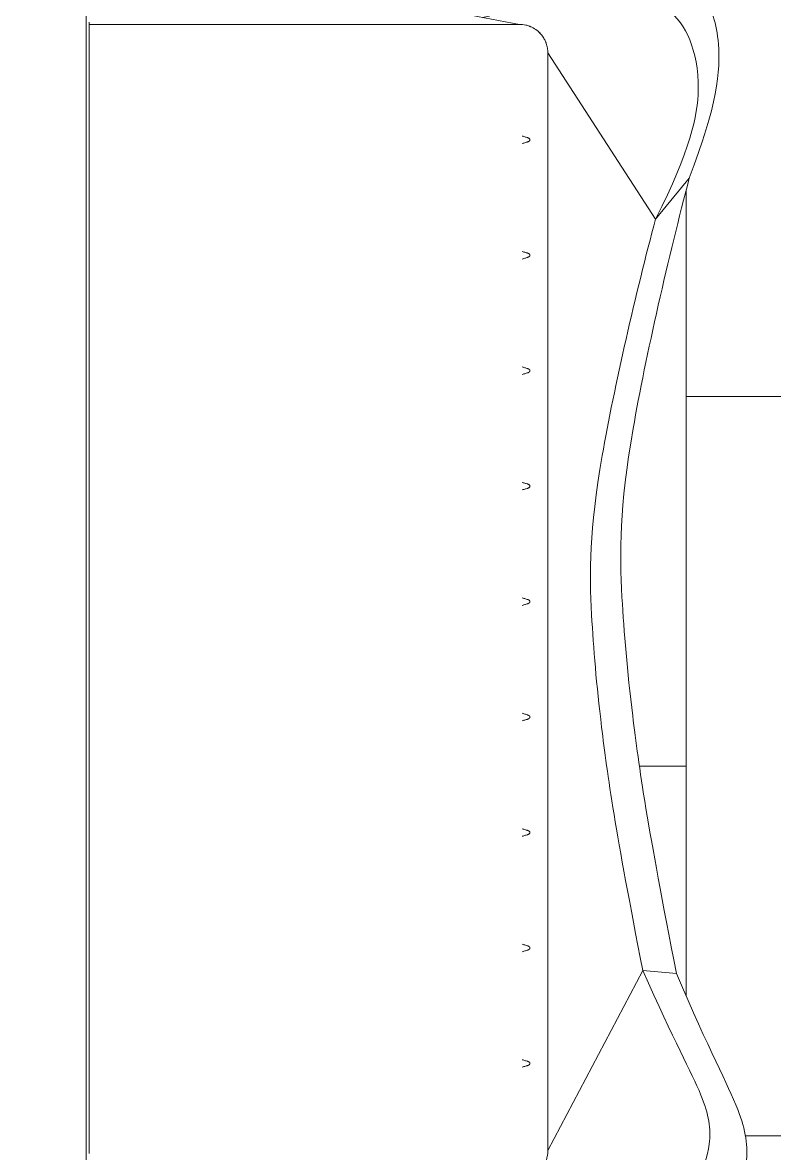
# Model space of a CAD drawing. Header units: millimetres. Extents: x -11245 to 24889, y -43080 to -3800.
# Drawn here: x 5208 to 6531, y -11230 to -9242 of the extents above; entities that cross this region are included whole.
import ezdxf

# ---------------------------------------------------------------- set-up
doc = ezdxf.new("R2010")
doc.units = ezdxf.units.MM
doc.layers.add('A-FLOR-PATT', color=8, linetype='Continuous', lineweight=18)
doc.layers.add('I-FURN', color=30, linetype='Continuous', lineweight=9)

# ---------------------------------------------------------------- blocks, each defined once
blk = doc.blocks.new('Colcha com Camadas 1 - King-4360120-PONTOS HIDRÁULICOS TÉRREO')
at = {"layer": 'I-FURN', "color": 254}
for p, q in [((-1040.8, 147.2), (-970, 147.2)), ((-970, 147.2), (970, 147.2)), ((-970, 141.8), (970, 141.8)), ((970, 147.2), (1040.9, 147.2)), ((1015, 141.9), (1015, -615.2)), ((1015, -615.2), (1015, 141.9)), ((1035.6, -504.6), (1015, -615.2)), ((965, -665.2), (-965, -665.2)), ((-648.5, -832.3), (-965, -665.2)), ((-965, -665.2), (965, -665.2)), ((672.7, -854.6), (965, -665.2)), ((-653.7, -891.5), (-648.5, -832.3)), ((744.7, -914.1), (672.7, -854.6))]:
    blk.add_line(p, q, dxfattribs=at)
at = {"layer": 'I-FURN', "color": 254, "flags": 128}
for points in [[(-970.4, 141.8), (-970, 141.8)], [(970, 141.8), (972.5, 141.8), (975.1, 141.8), (977.6, 141.8), (980.2, 141.8), (982.7, 141.8), (985.2, 141.8), (987.6, 141.8), (990.1, 141.8), (992.5, 141.8), (994.8, 141.8), (997.2, 141.8), (999.4, 141.8), (1001.7, 141.8), (1003.9, 141.8), (1006, 141.8), (1008.1, 141.8), (1010.1, 141.8), (1012, 141.8), (1013.9, 141.8), (1015.7, 141.8), (1017.5, 141.8), (1019.1, 141.8)], [(1015.9, -610.3), (1015.9, -610.2), (1016, -609.9)]]:
    blk.add_lwpolyline(points, dxfattribs=at)
at = {"layer": 'I-FURN', "color": 254}
for start, end in [(337.5, 339.2939), (313.2506, 317.8125), (290.3949, 292.5)]:
    blk.add_arc((965, -615.2), 50, start, end, dxfattribs=at)
for points, knots in [([(-1081, -442), (-1065.4, -532.6), (-1078.9, -681.2), (-1093.2, -720.1), (-1093.5, -781.3), (-1068.6, -875.5), (-1024.4, -928.6), (-948.7, -956.4), (-870.6, -942.9), (-773.8, -887.5), (-648.5, -832.3)], [0, 0, 0, 0, 0.263346, 0.497957, 0.684377, 0.896493, 1.1267, 1.339984, 1.592873, 1.898256, 1.898256, 1.898256, 1.898256]), ([(-648.5, -832.3), (-773.8, -887.5), (-870.6, -942.9), (-948.7, -956.4), (-1024.4, -928.6), (-1068.6, -875.5), (-1093.5, -781.3), (-1093.2, -720.1), (-1078.9, -681.2), (-1065.4, -532.6), (-1081, -442)], [-1.898256, -1.898256, -1.898256, -1.898256, -1.592873, -1.339984, -1.1267, -0.896493, -0.684377, -0.497957, -0.263346, 0, 0, 0, 0]), ([(-653.7, -891.5), (-790.5, -949.6), (-896.5, -1008.3), (-981.5, -1021.8), (-1063.2, -990.5), (-1110.4, -932.2), (-1136.1, -829.5), (-1134.9, -763.1), (-1118.8, -721.1), (-1101.9, -559.9), (-1117.5, -461.3)], [-1.898256, -1.898256, -1.898256, -1.898256, -1.592873, -1.339984, -1.1267, -0.896493, -0.684377, -0.497957, -0.263346, 0, 0, 0, 0]), ([(1070.6, -525.7), (1059.4, -560.4), (1074.2, -593.6), (1122.2, -679.8), (1153.2, -735.6), (1145.6, -809.7), (1118.6, -904.3), (1070.2, -943.6), (981.6, -974.2), (872.6, -963), (744.7, -914.1)], [-1.767994, -1.767994, -1.767994, -1.767994, -1.611682, -1.430398, -1.214366, -0.998617, -0.784287, -0.552321, -0.310167, 0, 0, 0, 0]), ([(672.7, -854.6), (794.1, -916.3), (900.7, -938.8), (991.5, -917.8), (1043.5, -884), (1080, -793.2), (1095.3, -720.8), (1070.5, -662.4), (1038.6, -587.4), (1028, -558.5), (1026.9, -550.4)], [0, 0, 0, 0, 0.310167, 0.552321, 0.784287, 0.998617, 1.214366, 1.430398, 1.611682, 1.674035, 1.674035, 1.674035, 1.674035]), ([(1026.9, -550.4), (1028, -558.5), (1038.6, -587.4), (1070.5, -662.4), (1095.3, -720.8), (1080, -793.2), (1043.5, -884), (991.5, -917.8), (900.7, -938.8), (794.1, -916.3), (672.7, -854.6)], [-1.674035, -1.674035, -1.674035, -1.674035, -1.611682, -1.430398, -1.214366, -0.998617, -0.784287, -0.552321, -0.310167, 0, 0, 0, 0]), ([(1015, -615.2), (1015, -619), (1014.3, -625.1), (1012.6, -630.9), (1011.7, -633.1)], [0, 0, 0, 0, 0.1428571, 0.2326856, 0.2326856, 0.2326856, 0.2326856]), ([(-808, -628.8), (-808.1, -629.2), (-808.3, -629.9), (-808.6, -630.6), (-808.8, -630.9), (-808.9, -631.1), (-809, -631.2), (-809.1, -631.4), (-809.2, -631.6), (-809.4, -631.9), (-809.7, -632.4), (-810.2, -632.9), (-810.6, -633.2), (-810.9, -633.4), (-811.4, -633.5), (-812, -633.6), (-812.5, -633.5), (-813, -633.4), (-813.4, -633.3), (-813.8, -633), (-814.2, -632.5), (-814.6, -632), (-814.8, -631.6), (-814.9, -631.4), (-815, -631.3), (-815.1, -631.1), (-815.2, -630.9), (-815.4, -630.6), (-815.7, -629.9), (-815.9, -629.2), (-816, -628.8)], [0, 0, 0, 0, 0.1, 0.15, 0.175, 0.1875, 0.2, 0.2125, 0.225, 0.25, 0.3, 0.35, 0.4, 0.425, 0.45, 0.5, 0.55, 0.575, 0.6, 0.65, 0.7, 0.75, 0.775, 0.7875, 0.8, 0.8125, 0.825, 0.85, 0.9, 1, 1, 1, 1]), ([(-605, -628.8), (-605.1, -629.2), (-605.3, -629.9), (-605.6, -630.6), (-605.8, -630.9), (-605.9, -631.1), (-606, -631.2), (-606.1, -631.4), (-606.2, -631.6), (-606.4, -631.9), (-606.7, -632.4), (-607.2, -632.9), (-607.6, -633.2), (-607.9, -633.4), (-608.4, -633.5), (-609, -633.6), (-609.5, -633.5), (-610, -633.4), (-610.4, -633.3), (-610.8, -633), (-611.2, -632.5), (-611.6, -632), (-611.8, -631.6), (-611.9, -631.4), (-612, -631.3), (-612.1, -631.1), (-612.2, -630.9), (-612.4, -630.6), (-612.7, -629.9), (-612.9, -629.2), (-613, -628.8)], [0, 0, 0, 0, 0.1, 0.15, 0.175, 0.1875, 0.2, 0.2125, 0.225, 0.25, 0.3, 0.35, 0.4, 0.425, 0.45, 0.5, 0.55, 0.575, 0.6, 0.65, 0.7, 0.75, 0.775, 0.7875, 0.8, 0.8125, 0.825, 0.85, 0.9, 1, 1, 1, 1]), ([(-402, -628.8), (-402.1, -629.2), (-402.3, -629.9), (-402.6, -630.6), (-402.8, -630.9), (-402.9, -631.1), (-403, -631.2), (-403.1, -631.4), (-403.2, -631.6), (-403.4, -631.9), (-403.7, -632.4), (-404.2, -632.9), (-404.6, -633.2), (-404.9, -633.4), (-405.4, -633.5), (-406, -633.6), (-406.5, -633.5), (-407, -633.4), (-407.4, -633.3), (-407.8, -633), (-408.2, -632.5), (-408.6, -632), (-408.8, -631.6), (-408.9, -631.4), (-409, -631.3), (-409.1, -631.1), (-409.2, -630.9), (-409.4, -630.6), (-409.7, -629.9), (-409.9, -629.2), (-410, -628.8)], [0, 0, 0, 0, 0.1, 0.15, 0.175, 0.1875, 0.2, 0.2125, 0.225, 0.25, 0.3, 0.35, 0.4, 0.425, 0.45, 0.5, 0.55, 0.575, 0.6, 0.65, 0.7, 0.75, 0.775, 0.7875, 0.8, 0.8125, 0.825, 0.85, 0.9, 1, 1, 1, 1]), ([(-199, -628.8), (-199.1, -629.2), (-199.3, -629.9), (-199.6, -630.6), (-199.8, -630.9), (-199.9, -631.1), (-200, -631.2), (-200.1, -631.4), (-200.2, -631.6), (-200.4, -631.9), (-200.7, -632.4), (-201.2, -632.9), (-201.6, -633.2), (-201.9, -633.4), (-202.4, -633.5), (-203, -633.6), (-203.5, -633.5), (-204, -633.4), (-204.4, -633.3), (-204.8, -633), (-205.2, -632.5), (-205.6, -632), (-205.8, -631.6), (-205.9, -631.4), (-206, -631.3), (-206.1, -631.1), (-206.2, -630.9), (-206.4, -630.6), (-206.7, -629.9), (-206.9, -629.2), (-207, -628.8)], [0, 0, 0, 0, 0.1, 0.15, 0.175, 0.1875, 0.2, 0.2125, 0.225, 0.25, 0.3, 0.35, 0.4, 0.425, 0.45, 0.5, 0.55, 0.575, 0.6, 0.65, 0.7, 0.75, 0.775, 0.7875, 0.8, 0.8125, 0.825, 0.85, 0.9, 1, 1, 1, 1]), ([(4, -628.8), (3.9, -629.2), (3.7, -629.9), (3.4, -630.6), (3.2, -630.9), (3.1, -631.1), (3, -631.2), (2.9, -631.4), (2.8, -631.6), (2.6, -631.9), (2.3, -632.4), (1.8, -632.9), (1.4, -633.2), (1.1, -633.4), (0.6, -633.5), (0, -633.6), (-0.5, -633.5), (-1, -633.4), (-1.4, -633.3), (-1.8, -633), (-2.2, -632.5), (-2.6, -632), (-2.8, -631.6), (-2.9, -631.4), (-3, -631.3), (-3.1, -631.1), (-3.2, -630.9), (-3.4, -630.6), (-3.7, -629.9), (-3.9, -629.2), (-4, -628.8)], [0, 0, 0, 0, 0.1, 0.15, 0.175, 0.1875, 0.2, 0.2125, 0.225, 0.25, 0.3, 0.35, 0.4, 0.425, 0.45, 0.5, 0.55, 0.575, 0.6, 0.65, 0.7, 0.75, 0.775, 0.7875, 0.8, 0.8125, 0.825, 0.85, 0.9, 1, 1, 1, 1]), ([(207, -628.8), (206.9, -629.2), (206.7, -629.9), (206.4, -630.6), (206.2, -630.9), (206.1, -631.1), (206, -631.2), (205.9, -631.4), (205.8, -631.6), (205.6, -631.9), (205.3, -632.4), (204.8, -632.9), (204.4, -633.2), (204.1, -633.4), (203.6, -633.5), (203, -633.6), (202.5, -633.5), (202, -633.4), (201.6, -633.3), (201.2, -633), (200.8, -632.5), (200.4, -632), (200.2, -631.6), (200.1, -631.4), (200, -631.3), (199.9, -631.1), (199.8, -630.9), (199.6, -630.6), (199.3, -629.9), (199.1, -629.2), (199, -628.8)], [0, 0, 0, 0, 0.1, 0.15, 0.175, 0.1875, 0.2, 0.2125, 0.225, 0.25, 0.3, 0.35, 0.4, 0.425, 0.45, 0.5, 0.55, 0.575, 0.6, 0.65, 0.7, 0.75, 0.775, 0.7875, 0.8, 0.8125, 0.825, 0.85, 0.9, 1, 1, 1, 1]), ([(410, -628.8), (409.9, -629.2), (409.7, -629.9), (409.4, -630.6), (409.2, -630.9), (409.1, -631.1), (409, -631.2), (408.9, -631.4), (408.8, -631.6), (408.6, -631.9), (408.3, -632.4), (407.8, -632.9), (407.4, -633.2), (407.1, -633.4), (406.6, -633.5), (406, -633.6), (405.5, -633.5), (405, -633.4), (404.6, -633.3), (404.2, -633), (403.8, -632.5), (403.4, -632), (403.2, -631.6), (403.1, -631.4), (403, -631.3), (402.9, -631.1), (402.8, -630.9), (402.6, -630.6), (402.3, -629.9), (402.1, -629.2), (402, -628.8)], [0, 0, 0, 0, 0.1, 0.15, 0.175, 0.1875, 0.2, 0.2125, 0.225, 0.25, 0.3, 0.35, 0.4, 0.425, 0.45, 0.5, 0.55, 0.575, 0.6, 0.65, 0.7, 0.75, 0.775, 0.7875, 0.8, 0.8125, 0.825, 0.85, 0.9, 1, 1, 1, 1]), ([(613, -628.8), (612.9, -629.2), (612.7, -629.9), (612.4, -630.6), (612.2, -630.9), (612.1, -631.1), (612, -631.2), (611.9, -631.4), (611.8, -631.6), (611.6, -631.9), (611.3, -632.4), (610.8, -632.9), (610.4, -633.2), (610.1, -633.4), (609.6, -633.5), (609, -633.6), (608.5, -633.5), (608, -633.4), (607.6, -633.3), (607.2, -633), (606.8, -632.5), (606.4, -632), (606.2, -631.6), (606.1, -631.4), (606, -631.3), (605.9, -631.1), (605.8, -630.9), (605.6, -630.6), (605.3, -629.9), (605.1, -629.2), (605, -628.8)], [0, 0, 0, 0, 0.1, 0.15, 0.175, 0.1875, 0.2, 0.2125, 0.225, 0.25, 0.3, 0.35, 0.4, 0.425, 0.45, 0.5, 0.55, 0.575, 0.6, 0.65, 0.7, 0.75, 0.775, 0.7875, 0.8, 0.8125, 0.825, 0.85, 0.9, 1, 1, 1, 1]), ([(816, -628.8), (815.9, -629.2), (815.7, -629.9), (815.4, -630.6), (815.2, -630.9), (815.1, -631.1), (815, -631.2), (814.9, -631.4), (814.8, -631.6), (814.6, -631.9), (814.3, -632.4), (813.8, -632.9), (813.4, -633.2), (813.1, -633.4), (812.6, -633.5), (812, -633.6), (811.5, -633.5), (811, -633.4), (810.6, -633.3), (810.2, -633), (809.8, -632.5), (809.4, -632), (809.2, -631.6), (809.1, -631.4), (809, -631.3), (808.9, -631.1), (808.8, -630.9), (808.6, -630.6), (808.3, -629.9), (808.1, -629.2), (808, -628.8)], [0, 0, 0, 0, 0.1, 0.15, 0.175, 0.1875, 0.2, 0.2125, 0.225, 0.25, 0.3, 0.35, 0.4, 0.425, 0.45, 0.5, 0.55, 0.575, 0.6, 0.65, 0.7, 0.75, 0.775, 0.7875, 0.8, 0.8125, 0.825, 0.85, 0.9, 1, 1, 1, 1]), ([(1011.7, -633.3), (1011.2, -634.5), (1009.2, -639.2), (1004.4, -646.7), (997.1, -654), (989.7, -658.9), (985.2, -661.1), (983, -661.9)], [0.2347355, 0.2347355, 0.2347355, 0.2347355, 0.2857143, 0.4285714, 0.5714286, 0.6785714, 0.7650835, 0.7650835, 0.7650835, 0.7650835]), ([(-965, -665.2), (-968.8, -665.2), (-974.6, -664.6), (-980.3, -662.9), (-982.3, -662.2)], [0, 0, 0, 0, 0.1428571, 0.2245225, 0.2245225, 0.2245225, 0.2245225]), ([(982.7, -662), (982.3, -662.2), (980.6, -662.8), (977.5, -663.7), (972.1, -664.9), (967.9, -665.2), (965, -665.2)], [0.7694813, 0.7694813, 0.7694813, 0.7694813, 0.7857143, 0.8392857, 0.8928571, 1, 1, 1, 1]), ([(-648.5, -832.3), (-404.5, -784.2), (-212.9, -756.7), (-2.2, -738.3), (187.2, -737.8), (545.1, -820.7), (672.7, -854.6)], [0, 0, 0, 0, 0.618673, 1.181257, 1.908282, 2.560117, 2.560117, 2.560117, 2.560117]), ([(672.7, -854.6), (545.1, -820.7), (187.2, -737.8), (-2.2, -738.3), (-212.9, -756.7), (-404.5, -784.2), (-648.5, -832.3)], [-2.560117, -2.560117, -2.560117, -2.560117, -1.908282, -1.181257, -0.618673, 0, 0, 0, 0]), ([(744.7, -914.1), (609.6, -878.4), (230.8, -790.8), (30.3, -791.5), (-192.7, -811.2), (-395.5, -840.4), (-653.7, -891.5)], [-2.560117, -2.560117, -2.560117, -2.560117, -1.908282, -1.181257, -0.618673, 0, 0, 0, 0])]:
    blk.add_open_spline(points, degree=3, knots=knots, dxfattribs=at)
for points in [[(-816, -628.8), (-816.3, -627.8), (-816.8, -625.9), (-817.7, -623.1), (-818.3, -621.2), (-818.6, -620.2)], [(-805.4, -620.2), (-805.7, -621.2), (-806.3, -623.1), (-807.2, -625.9), (-807.7, -627.8), (-808, -628.8)], [(-613, -628.8), (-613.3, -627.8), (-613.8, -625.9), (-614.7, -623.1), (-615.3, -621.2), (-615.6, -620.2)], [(-602.4, -620.2), (-602.7, -621.2), (-603.3, -623.1), (-604.2, -625.9), (-604.7, -627.8), (-605, -628.8)], [(-410, -628.8), (-410.3, -627.8), (-410.8, -625.9), (-411.7, -623.1), (-412.3, -621.2), (-412.6, -620.2)], [(-399.4, -620.2), (-399.7, -621.2), (-400.3, -623.1), (-401.2, -625.9), (-401.7, -627.8), (-402, -628.8)], [(-207, -628.8), (-207.3, -627.8), (-207.8, -625.9), (-208.7, -623.1), (-209.3, -621.2), (-209.6, -620.2)], [(-196.4, -620.2), (-196.7, -621.2), (-197.3, -623.1), (-198.2, -625.9), (-198.7, -627.8), (-199, -628.8)], [(-4, -628.8), (-4.3, -627.8), (-4.8, -625.9), (-5.7, -623.1), (-6.3, -621.2), (-6.6, -620.2)], [(6.6, -620.2), (6.3, -621.2), (5.7, -623.1), (4.8, -625.9), (4.3, -627.8), (4, -628.8)], [(199, -628.8), (198.7, -627.8), (198.2, -625.9), (197.3, -623.1), (196.7, -621.2), (196.4, -620.2)], [(209.6, -620.2), (209.3, -621.2), (208.7, -623.1), (207.8, -625.9), (207.3, -627.8), (207, -628.8)], [(402, -628.8), (401.7, -627.8), (401.2, -625.9), (400.3, -623.1), (399.7, -621.2), (399.4, -620.2)], [(412.6, -620.2), (412.3, -621.2), (411.7, -623.1), (410.8, -625.9), (410.3, -627.8), (410, -628.8)], [(605, -628.8), (604.7, -627.8), (604.2, -625.9), (603.3, -623.1), (602.7, -621.2), (602.4, -620.2)], [(615.6, -620.2), (615.3, -621.2), (614.7, -623.1), (613.8, -625.9), (613.3, -627.8), (613, -628.8)], [(808, -628.8), (807.7, -627.8), (807.2, -625.9), (806.3, -623.1), (805.7, -621.2), (805.4, -620.2)], [(818.6, -620.2), (818.3, -621.2), (817.7, -623.1), (816.8, -625.9), (816.3, -627.8), (816, -628.8)]]:
    blk.add_open_spline(points, degree=3, dxfattribs=at)

msp = doc.modelspace()

# ---------------------------------------------------------------- hatches: boundary and pattern name
at = {"layer": 'A-FLOR-PATT', "lineweight": 9}
h = msp.add_hatch(dxfattribs=at)
h.set_pattern_fill('FP_8', color=9, style=0, pattern_type=2)
h.set_pattern_definition([(90, (5045.38, -11849.65), (-380, 2e-14), [1300, 0]), (0, (5045.4, -11849.7), (0, -1300), [190, -190]), (90, (5235.38, -11849.65), (-380, 2e-14), [1300, 0]), (180, (5235.4, -10549.7), (-2e-13, -1300), [190, -190]), (90, (4855.38, -11849.65), (-380, 2e-14), [650, -650]), (180, (5045.4, -11199.7), (-2e-13, -1300), [190, -190]), (90, (4855.38, -11199.65), (-380, 2e-14), [650, -650])])
h.paths.add_polyline_path([(7475.4, -13149.7), (7475.4, -12049.7), (7465.4, -12049.7), (7465.4, -11049.7), (7475.4, -11049.7), (7475.4, -10844.8), (7470.4, -10909.7), (7467.2, -10909.7), (7465, -10905.2), (7464.8, -10901.8), (7465, -9777.8), (7465.9, -9611.3), (7467.2, -9609.7), (7470.4, -9609.7), (7475.4, -9674.6), (7475.4, -9469.7), (7465.4, -9469.7), (7465.4, -8469.7), (7475.4, -8469.7), (7475.4, -8369.7), (6824.4, -8369.7), (6824.4, -8379.7), (6724.4, -8379.7), (6724.4, -8369.7), (4226.4, -8369.7), (4225.4, -8379.7), (4126.4, -8379.7), (4126.4, -8369.7), (4025.4, -8369.7), (4025.4, -8529.7), (4445.4, -8529.7), (4445.4, -9129.7), (4025.4, -9129.7), (4026.4, -9239.8), (4030.4, -9229.9), (4035.7, -9225.5), (4038, -9224.2), (4045.4, -9223.8), (4066.7, -9224.9), (4070.9, -9229.8), (4074, -9234.8), (4075.4, -9298), (4517.3, -9297.8), (4517.3, -9195.8), (4803.3, -9195.8), (4804.3, -9180.9), (4806.6, -9173.7), (4810.5, -9166.9), (4817.3, -9159.9), (4817.3, -9154.2), (4870.9, -9137.3), (4897.6, -9130.9), (4935, -9126.7), (4962.8, -9126.7), (5012.3, -9130.7), (5058.3, -9134.3), (5162.5, -9129.9), (5205.2, -9132.7), (5248.8, -9139.3), (5286.2, -9149.1), (5314, -9157.5), (5477.9, -9169.7), (5652.8, -9179.8), (5781.4, -9185), (5919.9, -9188.3), (5996.3, -9189.8), (6018.3, -9194.6), (6037.5, -9193.5), (6053.9, -9187.7), (6107, -9159.7), (6171.7, -9124.7), (6196.5, -9115.3), (6206.5, -9113.2), (6220.5, -9111.5), (6226.3, -9111.1), (6241.2, -9111.5), (6273.3, -9115.9), (6307.9, -9123.8), (6341.7, -9134.8), (6356.7, -9141.5), (6376.3, -9154.1), (6384.4, -9161.1), (6389.9, -9166.5), (6397.9, -9176.5), (6411.3, -9199.7), (6422.4, -9227.4), (6426.8, -9243.2), (6430.2, -9260.6), (6432.5, -9279.6), (6433.5, -9300.6), (6432.5, -9325.3), (6427.8, -9359.6), (6420, -9395.6), (6410.4, -9430.4), (6399.7, -9464.1), (6381.4, -9514.9), (6351.9, -9631.3), (6327.4, -9735.7), (6307.9, -9824.8), (6288.9, -9920.3), (6277.1, -9988.5), (6267.6, -10058.8), (6262.4, -10118.5), (6260.7, -10170.9), (6261.4, -10219.1), (6265.3, -10290.5), (6273.2, -10383), (6282.2, -10464.3), (6293.9, -10551.9), (6308.7, -10644.9), (6328.8, -10757.7), (6358.7, -10913.3), (6406.7, -11022.3), (6466.4, -11153.1), (6475.2, -11178.9), (6477.6, -11187), (6481.7, -11211), (6482.5, -11226.5), (6481.6, -11242.2), (6479.7, -11255.4), (6475.4, -11272), (6466.4, -11294.3), (6460, -11306.6), (6452.6, -11318.3), (6441.9, -11331.3), (6429.7, -11343), (6415.6, -11353.5), (6396.2, -11364.2), (6376.3, -11372.6), (6350.3, -11381), (6334, -11385.3), (6298, -11392.1), (6263.6, -11394.5), (6236.2, -11392.4), (6140.2, -11375.1), (6106.1, -11371.5), (6076.3, -11369.4), (6013.8, -11369.4), (5981.7, -11370.9), (5925.9, -11377.2), (5833.9, -11375.7), (5654.1, -11372), (5562.1, -11373), (5509.7, -11375.4), (5437.6, -11381), (5377.5, -11387.4), (5260.8, -11400.3), (5197.9, -11404.4), (5014.3, -11413.2), (4935, -11417.2), (4925.3, -11417.5), (4901.4, -11416.1), (4875.9, -11410.4), (4844.9, -11395.7), (4817.3, -11376.2), (4817.3, -11369.3), (4809.2, -11360.1), (4804.9, -11350.7), (4803.3, -11344.1), (4803.3, -11323.5), (4517.3, -11323.5), (4517.3, -11227.8), (4139.1, -11227.1), (4117.7, -11223.7), (4107.9, -11221.3), (4075.4, -11222.4), (4074.3, -11279), (4072.3, -11287.2), (4070.3, -11291.4), (4065.4, -11295.5), (4037.8, -11294.9), (4031.2, -11289.9), (4026.9, -11283.2), (4025.9, -11276.4), (4025.4, -11280), (4025.4, -11379.7), (4445.4, -11379.7), (4445.4, -11979.7), (4025.4, -11979.7), (4025.4, -12149.7), (2385.4, -12149.7), (2385.4, -12199.7), (2395.4, -12199.7), (2395.4, -12244.7), (2393.9, -12248.2), (2390.4, -12249.7), (3185.4, -12249.7), (3185.4, -12279.7), (2385.4, -12279.7), (2385.4, -13049.7), (2390.4, -13049.7), (2393.9, -13051.1), (2395.4, -13054.7), (2395.4, -13099.7), (2385.4, -13099.7), (2385.4, -13149.7), (2895.4, -13149.7), (2895.4, -13139.7), (3000.4, -13139.7), (3003.9, -13141.1), (3005.4, -13145), (3005.4, -13149.7), (3685.4, -13149.7), (3685.4, -13144.7), (3686.8, -13141.1), (3690.4, -13139.7), (3795.4, -13139.7), (3795.4, -13149.7), (5435.4, -13149.7), (5435.4, -13139.7), (5410.4, -13139.7), (5410.4, -13144.7), (5360.4, -13144.7), (5360.4, -13139.7), (4535.4, -13139.7), (4535.4, -13104.7), (5360.4, -13104.7), (5360.4, -13099.7), (5410.4, -13099.7), (5410.4, -13104.7), (5525.4, -13104.7), (5525.4, -13149.7), (6415.4, -13149.7), (6415.4, -13139.7), (7415.4, -13139.7), (7415.4, -13149.7)])
h.paths.add_polyline_path([(6082.5, -11229.7), (6086, -11228.2), (6085, -11227.7), (6082.7, -11229.5)])
h.paths.add_polyline_path([(6087.5, -9294.7), (6086, -9291.1), (6086.2, -9292.4), (6087.3, -9294.4)])

# ---------------------------------------------------------------- block references
at = {"layer": 'I-FURN', "color": 254, "rotation": 89.9999999999995}
msp.add_blockref('Colcha com Camadas 1 - King-4360120-PONTOS HIDRÁULICOS TÉRREO', (5467.3, -10259.7), dxfattribs=at)

doc.saveas('drawing.dxf')
